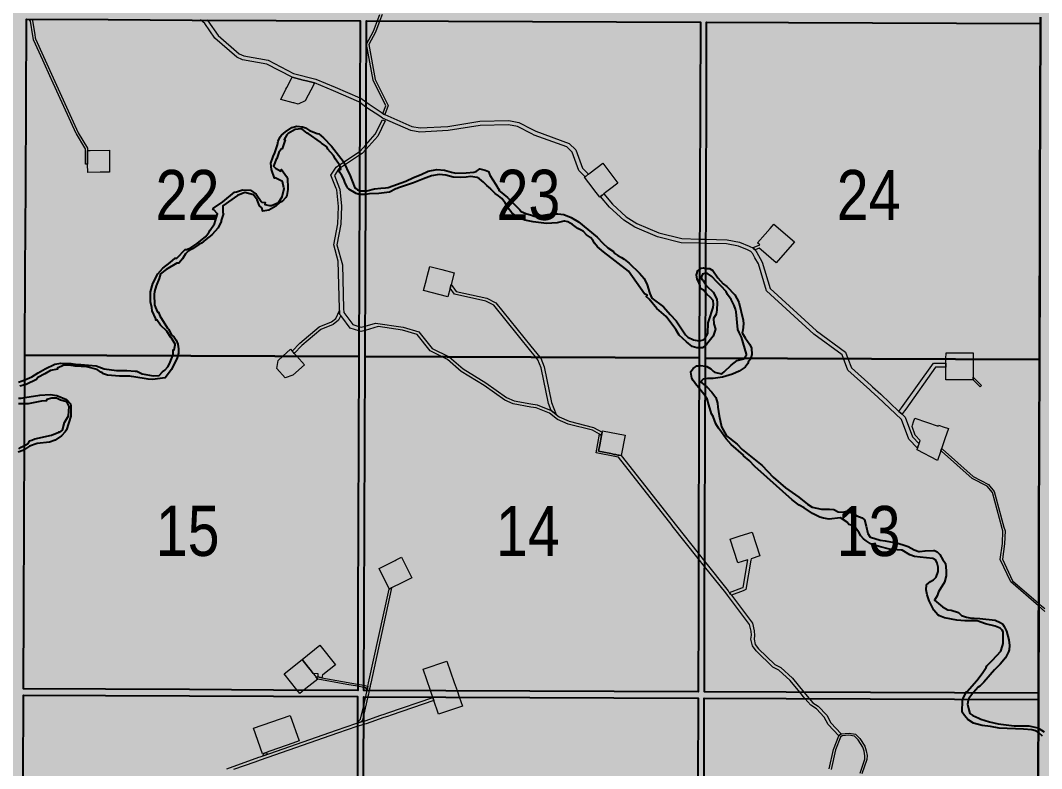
# Model space of a CAD drawing. Extents: x 351064 to 358960, y 6048061 to 6054858.
# Drawn here: x 352271.7 to 352434.7, y 6050530.1 to 6050649.5 of the extents above; entities that cross this region are included whole.
import ezdxf
from ezdxf.enums import TextEntityAlignment as Align

# ---------------------------------------------------------------- set-up
doc = ezdxf.new("R2010")
doc.units = 0
doc.header["$LTSCALE"] = 5
doc.linetypes.add('DASHED2', pattern=[9.525, 6.35, -3.175])
doc.layers.add('AS-ROUTEMAP', color=35, linetype='Continuous', lineweight=0)
for name, color, linetype in [('RoadSeg', 57, 'DASHED2'), ('T-WATER', 160, 'Continuous'), ('Townships', 57, 'Continuous')]:
    doc.layers.add(name, color=color, linetype=linetype)
doc.layers.add('ROUTE-MAP-BACKGROUND-H', color=7, linetype='Continuous', true_color=0xf0ebff)
doc.layers.add('Sections', color=7, linetype='Continuous', true_color=0xa75418)
doc.styles.add('120', font='ARIALN.TTF', dxfattribs={"height": 13})

msp = doc.modelspace()

# ---------------------------------------------------------------- hatches: boundary and pattern name
at = {"layer": 'ROUTE-MAP-BACKGROUND-H'}
h = msp.add_hatch(color=256, dxfattribs=at)
h.dxf.hatch_style = 1
h.paths.add_polyline_path([(352109.337, 6051083.716), (353736.796, 6051083.637), (353740.383, 6050432.833), (352105.91, 6050432.833)])

# ---------------------------------------------------------------- linework, layer by layer
at = {"layer": 'AS-ROUTEMAP', "flags": 128}
for points in [[(352273.62, 6050649.532), (352273.633, 6050649.454), (352273.992, 6050647.285), (352274.087, 6050646.715), (352274.114, 6050646.549), (352276.932, 6050640.332), (352280.937, 6050631.537), (352282.395, 6050629.096), (352282.41, 6050628.75), (352282.412, 6050628.517), (352282.413, 6050628.413), (352282.433, 6050626.583), (352282.433, 6050626.583), (352282.1, 6050626.579), (352282.074, 6050628.981), (352281.978, 6050629.141), (352280.642, 6050631.382), (352280.597, 6050631.479), (352276.686, 6050640.068), (352276.628, 6050640.194), (352275.273, 6050643.184), (352273.801, 6050646.433), (352273.792, 6050646.452), (352273.786, 6050646.467), (352273.692, 6050647.037), (352273.305, 6050649.395), (352273.065, 6050649.704)], [(352301.468, 6050649.587), (352301.636, 6050649.437), (352303.254, 6050647.125), (352306.639, 6050644.192), (352307.356, 6050643.85), (352311.238, 6050643.157), (352315.324, 6050641.051), (352318.85, 6050640.152), (352321.939, 6050638.868), (352325.865, 6050637.161), (352326.069, 6050637.072), (352326.868, 6050636.486), (352327.378, 6050636.112), (352329.295, 6050634.841), (352329.581, 6050634.651), (352329.724, 6050634.557), (352329.841, 6050634.479), (352329.869, 6050634.467), (352334.209, 6050632.575), (352334.209, 6050632.575), (352335.506, 6050632.341), (352339.926, 6050632.581), (352345.029, 6050633.412), (352349.659, 6050633.53), (352351.278, 6050633.21), (352353.332, 6050632.157), (352354.002, 6050631.813), (352359.324, 6050629.873), (352360.376, 6050628.822), (352361.434, 6050625.924), (352362.4, 6050624.968), (352362.304, 6050624.894), (352362.054, 6050624.703), (352361.981, 6050624.647), (352361.866, 6050624.559), (352360.859, 6050625.555), (352359.8, 6050628.455), (352358.957, 6050629.298), (352353.735, 6050631.201), (352353.329, 6050631.409), (352351.057, 6050632.574), (352349.602, 6050632.862), (352345.091, 6050632.746), (352339.998, 6050631.917), (352335.465, 6050631.671), (352334.014, 6050631.933), (352329.521, 6050633.891), (352329.491, 6050633.911), (352329.062, 6050634.196), (352326.997, 6050635.565), (352326.865, 6050635.662), (352325.862, 6050636.397), (352325.735, 6050636.491), (352321.678, 6050638.255), (352318.639, 6050639.518), (352317.369, 6050639.842), (352316.863, 6050639.971), (352315.086, 6050640.424), (352311.022, 6050642.519), (352307.151, 6050643.209), (352306.271, 6050643.629), (352302.755, 6050646.675), (352301.135, 6050648.991), (352300.463, 6050649.591)], [(352329.443, 6050650.478), (352329.072, 6050649.474), (352328.401, 6050647.653), (352327.32, 6050645.664), (352328.32, 6050640.085), (352330.389, 6050635.906), (352330.389, 6050635.906), (352329.869, 6050634.467), (352329.841, 6050634.479), (352329.724, 6050634.557), (352329.581, 6050634.651), (352330.027, 6050635.885), (352328, 6050639.979), (352326.971, 6050645.721), (352328.096, 6050647.791), (352328.718, 6050649.475), (352329.088, 6050650.479)], [(352435.219, 6050555.157), (352434.216, 6050556.024), (352429.798, 6050559.844), (352428.113, 6050563.435), (352428.447, 6050565.97), (352428.539, 6050567.988), (352428.391, 6050568.526), (352428.367, 6050568.615), (352426.851, 6050574.114), (352426.001, 6050575.161), (352423.607, 6050576.392), (352418.716, 6050580.744), (352418.634, 6050580.767), (352418.74, 6050581.083), (352418.879, 6050581.046), (352423.798, 6050576.668), (352426.215, 6050575.426), (352427.154, 6050574.271), (352428.711, 6050568.613), (352428.875, 6050568.026), (352428.779, 6050565.941), (352428.457, 6050563.497), (352430.064, 6050560.055), (352434.217, 6050556.464), (352434.434, 6050556.276), (352435.22, 6050555.596)], [(352304.643, 6050530.035), (352309.77, 6050531.863), (352309.989, 6050531.94), (352310.461, 6050532.105), (352322.157, 6050536.194), (352325.253, 6050537.242), (352325.453, 6050537.303), (352325.489, 6050537.314), (352326.076, 6050537.492), (352326.495, 6050537.617), (352326.744, 6050537.694), (352329.253, 6050538.557), (352329.778, 6050538.738), (352330.365, 6050538.938), (352337.55, 6050541.411), (352337.61, 6050541.234), (352337.658, 6050541.095), (352337.709, 6050540.946), (352330.865, 6050538.59), (352330.284, 6050538.385), (352329.698, 6050538.183), (352326.906, 6050537.222), (352326.494, 6050537.096), (352325.487, 6050536.791), (352325.419, 6050536.771), (352322.319, 6050535.721), (352309.99, 6050531.411), (352309.547, 6050531.25), (352309.114, 6050531.097), (352305.713, 6050529.882)], [(352400.809, 6050530.001), (352401.511, 6050533.117), (352402.34, 6050535.27), (352402.732, 6050535.582), (352403.971, 6050535.732), (352405.01, 6050535.555), (352405.01, 6050535.555), (352405.689, 6050534.857), (352406.496, 6050533.611), (352406.703, 6050532.9), (352406.845, 6050532.123), (352406.838, 6050531.504), (352406.038, 6050529.193)], [(352405.728, 6050529.317), (352406.505, 6050531.562), (352406.511, 6050532.094), (352406.378, 6050532.823), (352406.19, 6050533.47), (352405.427, 6050534.648), (352404.847, 6050535.245), (352403.963, 6050535.396), (352402.866, 6050535.262), (352402.618, 6050535.065), (352401.831, 6050533.02), (352401.134, 6050529.928)]]:
    msp.add_lwpolyline(points, dxfattribs=at)
for points in [[(352317.156, 6050636.646), (352316.061, 6050636.154), (352315.352, 6050636.335), (352315.259, 6050636.358), (352313.252, 6050636.871), (352314.1, 6050638.514), (352314.235, 6050638.776), (352314.987, 6050640.232), (352315.086, 6050640.424), (352316.863, 6050639.971), (352317.369, 6050639.842), (352318.639, 6050639.518), (352318.562, 6050639.37), (352318.524, 6050639.295), (352317.156, 6050636.646)], [(352325.727, 6050600.655), (352326.114, 6050600.536), (352326.733, 6050600.714), (352328.409, 6050601.195), (352332.816, 6050600.525), (352335.326, 6050599.813), (352337.438, 6050597.129), (352340.165, 6050595.799), (352342.378, 6050593.865), (352346.011, 6050591.657), (352349.299, 6050589.316), (352350.519, 6050588.748), (352353.174, 6050588.286), (352354.18, 6050588.111), (352356.425, 6050587.216), (352357.236, 6050586.6), (352357.72, 6050586.232), (352359.305, 6050585.533), (352363.188, 6050584.535), (352364.575, 6050583.769), (352364.569, 6050583.74), (352364.475, 6050583.254), (352364.168, 6050583.423), (352363.003, 6050584.067), (352359.141, 6050585.06), (352357.464, 6050585.799), (352356.181, 6050586.775), (352354.043, 6050587.628), (352353.172, 6050587.779), (352350.368, 6050588.267), (352349.047, 6050588.882), (352345.736, 6050591.239), (352342.082, 6050593.461), (352339.883, 6050595.381), (352339.016, 6050595.804), (352337.116, 6050596.73), (352335.034, 6050599.376), (352332.71, 6050600.035), (352328.838, 6050600.624), (352326.73, 6050600.02), (352326.107, 6050599.841), (352325.724, 6050599.959), (352324.342, 6050600.384), (352323.003, 6050602.163), (352322.832, 6050602.39), (352322.661, 6050602.618), (352322.647, 6050603.144), (352322.646, 6050603.184), (352322.638, 6050603.489), (352322.433, 6050611.068), (352321.728, 6050613.663), (352322.364, 6050617.01), (352322.458, 6050619.817), (352322.197, 6050622.446), (352322.104, 6050622.688), (352321.283, 6050624.827), (352322.109, 6050626.104), (352325.832, 6050628.589), (352325.923, 6050628.65), (352326.842, 6050629.668), (352328.339, 6050631.327), (352329.483, 6050633.653), (352329.942, 6050633.454), (352328.757, 6050631.044), (352326.839, 6050628.919), (352326.253, 6050628.269), (352325.83, 6050627.987), (352322.472, 6050625.746), (352321.841, 6050624.769), (352322.64, 6050622.686), (352322.688, 6050622.563), (352322.959, 6050619.833), (352322.862, 6050616.955), (352322.24, 6050613.683), (352323.116, 6050610.461), (352323.304, 6050603.507), (352323.321, 6050602.859), (352324.746, 6050600.957), (352325.727, 6050600.655)], [(352284.448, 6050625.272), (352282.448, 6050625.25), (352282.433, 6050626.583), (352282.413, 6050628.413), (352282.412, 6050628.517), (352282.41, 6050628.75), (352282.792, 6050628.754), (352282.853, 6050628.755), (352285.91, 6050628.789), (352285.928, 6050626.954), (352285.948, 6050625.289), (352284.781, 6050625.276), (352284.448, 6050625.272)], [(352364.258, 6050621.353), (352364.185, 6050621.297), (352363.25, 6050622.518), (352363.132, 6050622.672), (352361.753, 6050624.472), (352361.866, 6050624.559), (352361.981, 6050624.647), (352362.054, 6050624.703), (352362.304, 6050624.894), (352362.4, 6050624.968), (352362.679, 6050625.181), (352364.663, 6050626.702), (352367.095, 6050623.527), (352365.765, 6050622.507), (352365.111, 6050622.007), (352364.847, 6050621.805), (352364.728, 6050621.713), (352364.656, 6050621.658), (352364.582, 6050621.602), (352364.317, 6050621.399), (352364.258, 6050621.353)], [(352415.037, 6050581.563), (352414.915, 6050581.203), (352413.54, 6050582.665), (352412.354, 6050585.786), (352408.579, 6050589.329), (352407.498, 6050590.308), (352407.276, 6050590.51), (352403.784, 6050593.672), (352403.089, 6050595.537), (352402.873, 6050596.118), (352398.352, 6050599.404), (352390.799, 6050606.344), (352389.514, 6050610.646), (352388.961, 6050611.601), (352388.607, 6050612.214), (352388.522, 6050612.361), (352388.478, 6050612.436), (352388.312, 6050612.593), (352387.996, 6050612.76), (352387.775, 6050612.876), (352386.316, 6050613.459), (352384.431, 6050613.833), (352381.091, 6050613.915), (352381.084, 6050613.915), (352380.082, 6050613.939), (352377.175, 6050614.01), (352373.405, 6050614.967), (352369.782, 6050616.486), (352368.004, 6050617.631), (352365.764, 6050619.705), (352364.317, 6050621.399), (352364.582, 6050621.602), (352364.656, 6050621.658), (352364.728, 6050621.713), (352364.847, 6050621.805), (352366.246, 6050620.168), (352368.414, 6050618.159), (352370.093, 6050617.078), (352373.617, 6050615.601), (352377.266, 6050614.675), (352380.091, 6050614.606), (352381.093, 6050614.581), (352381.1, 6050614.581), (352384.504, 6050614.498), (352386.506, 6050614.101), (352388.055, 6050613.482), (352388.703, 6050613.14), (352388.843, 6050613.009), (352389.006, 6050612.854), (352389.1, 6050612.693), (352389.159, 6050612.591), (352389.244, 6050612.444), (352389.791, 6050611.498), (352390.13, 6050610.912), (352391.385, 6050606.711), (352398.775, 6050599.92), (352403.427, 6050596.538), (352403.802, 6050595.534), (352404.352, 6050594.057), (352407.501, 6050591.205), (352407.723, 6050591.004), (352409.031, 6050589.819), (352411.948, 6050587.081), (352412.439, 6050586.621), (352412.922, 6050586.167), (352414.117, 6050583.026), (352415.157, 6050581.919), (352415.037, 6050581.563)], [(352395.263, 6050614.157), (352392.336, 6050610.784), (352389.931, 6050612.87), (352389.642, 6050613.121), (352389.006, 6050612.854), (352388.843, 6050613.009), (352388.703, 6050613.14), (352388.567, 6050613.212), (352389.734, 6050613.702), (352389.39, 6050614.001), (352390.582, 6050615.372), (352391.361, 6050616.267), (352391.689, 6050616.651), (352391.99, 6050616.997), (352395.263, 6050614.157)], [(352340.282, 6050606.736), (352339.922, 6050605.352), (352336.051, 6050606.36), (352336.516, 6050608.142), (352336.642, 6050608.627), (352337.059, 6050610.23), (352338.994, 6050609.726), (352340.929, 6050609.222), (352340.444, 6050607.357), (352340.282, 6050606.736)], [(352356.493, 6050588.522), (352357.236, 6050586.6), (352356.425, 6050587.216), (352356.014, 6050588.37), (352354.836, 6050594.035), (352354.32, 6050595.34), (352353.994, 6050595.743), (352353.204, 6050596.719), (352347.285, 6050604.039), (352345.993, 6050604.671), (352340.99, 6050605.779), (352340.282, 6050606.736), (352340.444, 6050607.357), (352341.281, 6050606.227), (352346.159, 6050605.146), (352347.604, 6050604.44), (352353.207, 6050597.51), (352354.639, 6050595.74), (352354.756, 6050595.595), (352355.317, 6050594.179), (352356.493, 6050588.522)], [(352316.634, 6050597.589), (352315.409, 6050596.345), (352315.241, 6050596.531), (352315.224, 6050596.549), (352315.073, 6050596.717), (352316.293, 6050597.955), (352319.378, 6050600.593), (352321.371, 6050601.379), (352322.076, 6050601.94), (352322.646, 6050603.184), (352322.647, 6050603.144), (352322.661, 6050602.618), (352322.832, 6050602.39), (352322.481, 6050601.623), (352321.623, 6050600.941), (352319.639, 6050600.159), (352316.634, 6050597.589)], [(352315.195, 6050592.85), (352313.994, 6050592.44), (352312.654, 6050593.925), (352312.839, 6050595.213), (352313.61, 6050595.908), (352314.819, 6050596.999), (352315.073, 6050596.717), (352315.224, 6050596.549), (352315.241, 6050596.531), (352315.409, 6050596.345), (352315.58, 6050596.155), (352315.601, 6050596.132), (352315.81, 6050595.899), (352317.051, 6050594.524), (352315.195, 6050592.85)], [(352423.774, 6050592.5), (352423.772, 6050592.108), (352419.439, 6050592.125), (352419.447, 6050594.123), (352419.449, 6050594.457), (352419.45, 6050594.792), (352419.453, 6050595.467), (352419.457, 6050596.459), (352423.79, 6050596.441), (352423.786, 6050595.449), (352423.774, 6050592.5)], [(352419.45, 6050594.457), (352419.446, 6050594.124), (352417.792, 6050594.133), (352413.025, 6050587.443), (352412.83, 6050587.169), (352412.536, 6050586.757), (352412.439, 6050586.621), (352411.948, 6050587.081), (352412.046, 6050587.218), (352412.339, 6050587.629), (352417.45, 6050594.802), (352419.449, 6050594.792), (352419.45, 6050594.457)], [(352425.138, 6050591.231), (352424.898, 6050590.995), (352423.772, 6050592.108), (352423.774, 6050592.5), (352423.774, 6050592.573), (352425.138, 6050591.231)], [(352414.481, 6050585.977), (352418.199, 6050584.722), (352418.252, 6050584.879), (352419.155, 6050584.576), (352419.685, 6050584.398), (352419.832, 6050584.349), (352419.78, 6050584.196), (352419.336, 6050582.868), (352418.74, 6050581.083), (352418.634, 6050580.767), (352418.581, 6050580.608), (352418.123, 6050579.238), (352414.833, 6050580.958), (352414.915, 6050581.203), (352415.037, 6050581.563), (352415.157, 6050581.919), (352415.217, 6050582.098), (352415.338, 6050582.457), (352414.547, 6050583.3), (352414.035, 6050584.65), (352414.118, 6050584.897), (352414.285, 6050585.394), (352414.481, 6050585.977)], [(352402.732, 6050535.582), (352402.34, 6050535.27), (352400.64, 6050537.087), (352400.032, 6050538.266), (352398.759, 6050539.614), (352397.853, 6050540.157), (352396.936, 6050541.263), (352396.1, 6050542.272), (352394.564, 6050544.127), (352392.783, 6050545.776), (352391.83, 6050546.242), (352389.152, 6050548.855), (352388.552, 6050549.674), (352388.3, 6050550.709), (352388.387, 6050551.343), (352388.352, 6050551.978), (352388.097, 6050553.071), (352384.585, 6050557.723), (352384.303, 6050558.096), (352380.915, 6050562.336), (352379.913, 6050563.588), (352375.745, 6050568.803), (352375.718, 6050568.838), (352367.19, 6050579.756), (352366.864, 6050579.82), (352363.591, 6050580.456), (352364.168, 6050583.423), (352364.475, 6050583.254), (352364.185, 6050581.761), (352363.982, 6050580.72), (352365.945, 6050580.338), (352366.563, 6050580.218), (352366.756, 6050580.18), (352367.095, 6050580.114), (352367.31, 6050580.072), (352367.581, 6050580.02), (352376.437, 6050568.835), (352379.916, 6050564.442), (352380.917, 6050563.177), (352384.694, 6050558.408), (352384.756, 6050558.326), (352384.888, 6050558.151), (352385.069, 6050557.912), (352385.202, 6050557.735), (352388.558, 6050553.292), (352388.849, 6050552.049), (352388.889, 6050551.323), (352388.808, 6050550.735), (352389.014, 6050549.889), (352389.531, 6050549.184), (352392.122, 6050546.655), (352393.069, 6050546.192), (352394.928, 6050544.471), (352396.752, 6050542.27), (352397.587, 6050541.261), (352398.183, 6050540.541), (352399.075, 6050540.008), (352400.444, 6050538.558), (352401.052, 6050537.377), (352402.732, 6050535.582)], [(352368.217, 6050583.292), (352367.581, 6050580.02), (352367.31, 6050580.072), (352367.095, 6050580.114), (352366.756, 6050580.18), (352366.563, 6050580.218), (352365.945, 6050580.338), (352363.982, 6050580.72), (352364.185, 6050581.761), (352364.475, 6050583.254), (352364.569, 6050583.74), (352364.575, 6050583.769), (352364.618, 6050583.991), (352368.217, 6050583.292)], [(352388.35, 6050563.568), (352388.308, 6050563.314), (352387.527, 6050558.624), (352387.059, 6050558.445), (352385.202, 6050557.735), (352385.069, 6050557.912), (352384.888, 6050558.151), (352386.88, 6050558.912), (352387.081, 6050558.989), (352387.815, 6050563.396), (352387.632, 6050563.338), (352386.228, 6050562.887), (352385.006, 6050566.695), (352386.592, 6050567.204), (352388.496, 6050567.816), (352389.719, 6050564.008), (352388.35, 6050563.568)], [(352330.739, 6050558.801), (352330.586, 6050558.724), (352330.562, 6050558.772), (352330.468, 6050558.962), (352328.955, 6050562.008), (352331.523, 6050563.283), (352331.712, 6050563.378), (352332.537, 6050563.787), (352334.168, 6050560.504), (352332.377, 6050559.614), (352331.149, 6050559.004), (352330.961, 6050558.912), (352330.778, 6050558.82), (352330.739, 6050558.801)], [(352325.489, 6050537.314), (352325.453, 6050537.303), (352325.489, 6050537.342), (352326.02, 6050537.926), (352326.505, 6050540.127), (352326.82, 6050541.556), (352327.041, 6050542.56), (352327.054, 6050542.621), (352327.191, 6050543.238), (352327.228, 6050543.408), (352327.298, 6050543.727), (352330.586, 6050558.724), (352330.739, 6050558.8), (352330.778, 6050558.82), (352330.962, 6050558.912), (352330.907, 6050558.652), (352327.626, 6050543.668), (352327.555, 6050543.342), (352327.519, 6050543.179), (352327.383, 6050542.559), (352327.246, 6050541.938), (352327.161, 6050541.554), (352326.499, 6050538.55), (352326.326, 6050537.767), (352326.076, 6050537.492), (352325.489, 6050537.314)], [(352321.991, 6050546.643), (352319.992, 6050545.043), (352319.916, 6050545.057), (352319.878, 6050544.745), (352319.875, 6050544.726), (352319.845, 6050544.562), (352319.195, 6050544.679), (352319.218, 6050544.844), (352319.259, 6050545.176), (352318.456, 6050545.226), (352317.955, 6050545.851), (352317.641, 6050546.244), (352316.667, 6050547.46), (352319.492, 6050549.765), (352321.991, 6050546.643)], [(352316.998, 6050542.601), (352316.305, 6050542.046), (352315.857, 6050542.606), (352313.805, 6050545.168), (352316.667, 6050547.46), (352317.641, 6050546.244), (352317.955, 6050545.851), (352318.456, 6050545.226), (352318.737, 6050544.875), (352318.748, 6050544.861), (352318.849, 6050544.735), (352318.878, 6050544.699), (352318.889, 6050544.685), (352319.167, 6050544.338), (352317.736, 6050543.192), (352316.998, 6050542.601)], [(352342.252, 6050540.032), (352338.469, 6050538.733), (352337.66, 6050541.089), (352337.61, 6050541.234), (352337.552, 6050541.404), (352337.515, 6050541.511), (352337.496, 6050541.566), (352337.17, 6050542.518), (352336, 6050545.918), (352339.783, 6050547.22), (352340.953, 6050543.815), (352341.404, 6050542.501), (352341.75, 6050541.494), (352342.252, 6050540.032)], [(352327.191, 6050543.238), (352327.054, 6050542.62), (352326.822, 6050542.966), (352326.516, 6050543.019), (352325.511, 6050543.194), (352323.814, 6050543.488), (352319.167, 6050544.338), (352318.889, 6050544.685), (352318.878, 6050544.699), (352319.195, 6050544.679), (352319.845, 6050544.562), (352325.512, 6050543.54), (352326.517, 6050543.36), (352326.699, 6050543.327), (352327.191, 6050543.238)], [(352316.178, 6050534.457), (352315.171, 6050534.104), (352311.708, 6050532.894), (352311.384, 6050532.78), (352310.983, 6050532.64), (352310.511, 6050532.475), (352310.355, 6050532.421), (352308.925, 6050536.51), (352314.744, 6050538.544), (352316.178, 6050534.457)], [(352311.094, 6050532.326), (352310.462, 6050532.105), (352310.511, 6050532.475), (352310.983, 6050532.64), (352311.094, 6050532.326)]]:
    msp.add_lwpolyline(points, close=True, dxfattribs=at)
at = {"layer": 'Sections', "flags": 128}
for points in [[(352325.795, 6050609.243), (352325.744, 6050595.836), (352312.334, 6050595.891), (352298.923, 6050595.946), (352285.513, 6050596.001), (352272.437, 6050596.054), (352272.493, 6050609.461), (352272.548, 6050622.868), (352272.603, 6050636.275), (352272.658, 6050649.682), (352285.729, 6050649.629), (352299.135, 6050649.574), (352312.541, 6050649.518), (352325.947, 6050649.463), (352325.896, 6050636.056), (352325.845, 6050622.65)], [(352380.104, 6050609.018), (352380.058, 6050595.611), (352366.647, 6050595.667), (352353.236, 6050595.722), (352339.825, 6050595.778), (352326.75, 6050595.831), (352326.801, 6050609.238), (352326.851, 6050622.645), (352326.902, 6050636.052), (352326.952, 6050649.459), (352340.023, 6050649.405), (352353.429, 6050649.35), (352366.835, 6050649.294), (352380.241, 6050649.239), (352380.195, 6050635.832), (352380.15, 6050622.425)], [(352434.413, 6050608.789), (352434.372, 6050595.381), (352420.961, 6050595.438), (352407.55, 6050595.495), (352394.139, 6050595.551), (352381.064, 6050595.607), (352381.109, 6050609.014), (352381.155, 6050622.421), (352381.201, 6050635.828), (352381.247, 6050649.234), (352394.318, 6050649.179), (352407.724, 6050649.123), (352421.13, 6050649.067), (352434.536, 6050649.01), (352434.495, 6050635.603), (352434.454, 6050622.196)], [(352325.593, 6050555.615), (352325.544, 6050542.543), (352312.129, 6050542.598), (352298.714, 6050542.653), (352285.299, 6050542.708), (352272.219, 6050542.761), (352272.272, 6050555.833), (352272.327, 6050569.24), (352272.382, 6050582.647), (352272.437, 6050596.054), (352285.513, 6050596.001), (352298.923, 6050595.946), (352312.334, 6050595.891), (352325.744, 6050595.836), (352325.694, 6050582.429), (352325.644, 6050569.022)], [(352379.921, 6050555.39), (352379.876, 6050542.319), (352366.461, 6050542.374), (352353.045, 6050542.43), (352339.63, 6050542.485), (352326.549, 6050542.539), (352326.599, 6050555.611), (352326.649, 6050569.018), (352326.7, 6050582.425), (352326.75, 6050595.831), (352339.825, 6050595.778), (352353.236, 6050595.722), (352366.647, 6050595.667), (352380.058, 6050595.611), (352380.012, 6050582.204), (352379.967, 6050568.797)], [(352434.249, 6050555.159), (352434.209, 6050542.087), (352420.794, 6050542.145), (352407.378, 6050542.202), (352393.962, 6050542.259), (352380.882, 6050542.314), (352380.926, 6050555.386), (352380.972, 6050568.793), (352381.018, 6050582.2), (352381.064, 6050595.607), (352394.139, 6050595.551), (352407.55, 6050595.495), (352420.961, 6050595.438), (352434.372, 6050595.381), (352434.331, 6050581.974), (352434.29, 6050568.567)], [(352325.389, 6050501.317), (352325.339, 6050487.91), (352311.919, 6050487.965), (352298.499, 6050488.019), (352285.079, 6050488.074), (352271.995, 6050488.128), (352272.05, 6050501.535), (352272.105, 6050514.942), (352272.16, 6050528.349), (352272.215, 6050541.756), (352285.295, 6050541.702), (352298.71, 6050541.647), (352312.125, 6050541.592), (352325.54, 6050541.538), (352325.49, 6050528.131), (352325.439, 6050514.724)], [(352379.736, 6050501.092), (352379.69, 6050487.685), (352366.27, 6050487.741), (352352.849, 6050487.797), (352339.429, 6050487.852), (352326.344, 6050487.906), (352326.395, 6050501.313), (352326.445, 6050514.72), (352326.495, 6050528.127), (352326.546, 6050541.533), (352339.626, 6050541.48), (352353.041, 6050541.424), (352366.457, 6050541.369), (352379.873, 6050541.313), (352379.827, 6050527.906), (352379.782, 6050514.499)], [(352434.083, 6050500.86), (352434.043, 6050487.453), (352420.622, 6050487.51), (352407.202, 6050487.568), (352393.781, 6050487.625), (352380.696, 6050487.681), (352380.742, 6050501.088), (352380.787, 6050514.495), (352380.833, 6050527.902), (352380.878, 6050541.309), (352393.959, 6050541.253), (352407.375, 6050541.196), (352420.79, 6050541.139), (352434.206, 6050541.082), (352434.165, 6050527.675), (352434.124, 6050514.267)]]:
    msp.add_lwpolyline(points, close=True, dxfattribs=at)
at = {"layer": 'T-WATER', "flags": 128}
for points in [[(352271.397, 6050591.771), (352271.978, 6050591.942), (352272.404, 6050592.12), (352273.519, 6050592.587), (352274.567, 6050593.263), (352275.669, 6050593.876), (352277.203, 6050594.642), (352278.146, 6050594.799), (352279.835, 6050594.743), (352280.523, 6050594.608), (352281.328, 6050594.585), (352283.796, 6050594.366), (352285.099, 6050593.88), (352287.029, 6050593.606), (352288.703, 6050593.614), (352290.037, 6050593.527), (352290.293, 6050593.488), (352291.135, 6050593.106), (352292.888, 6050592.74), (352293.848, 6050592.833), (352294.388, 6050593.378), (352294.76, 6050593.663), (352295.247, 6050594.219), (352295.493, 6050594.679), (352296.057, 6050596.03), (352296.068, 6050596.057), (352296.067, 6050596.894), (352296.236, 6050596.887), (352296.426, 6050597.709), (352296.395, 6050597.841), (352295.775, 6050598.878), (352295.652, 6050598.958), (352295.08, 6050599.868), (352294.075, 6050600.833), (352293.47, 6050601.692), (352293.345, 6050601.658), (352293.311, 6050601.865), (352292.725, 6050603.124), (352292.667, 6050603.65), (352292.464, 6050604.581), (352292.48, 6050606.183), (352292.865, 6050607.481), (352293.621, 6050609.07), (352294.447, 6050609.951), (352295.59, 6050610.837), (352296.385, 6050611.553), (352296.668, 6050611.552), (352298.013, 6050612.933), (352298.243, 6050612.944), (352298.754, 6050613.131), (352298.966, 6050613.268), (352299.922, 6050613.886), (352301.285, 6050615.009), (352301.806, 6050615.667), (352301.989, 6050616.016), (352302.689, 6050617.037), (352303.181, 6050618.617), (352302.585, 6050619.242), (352302.401, 6050619.345), (352302.513, 6050619.546), (352304.033, 6050620.531), (352305.881, 6050622.061), (352306.223, 6050622.114), (352307.171, 6050622.463), (352308.415, 6050622.389), (352309.348, 6050621.776), (352310.125, 6050620.593), (352310.241, 6050620.489), (352310.778, 6050620.412), (352310.733, 6050620.099), (352311.475, 6050619.958), (352311.798, 6050619.965), (352312.889, 6050620.428), (352313.472, 6050621.333), (352313.794, 6050622.69), (352313.777, 6050622.763), (352313.528, 6050623.785), (352312.361, 6050624.352), (352312.267, 6050624.3), (352311.776, 6050625.695), (352311.66, 6050626.697), (352312.054, 6050627.771), (352312.314, 6050628.345), (352312.74, 6050629.632), (352312.868, 6050630.203), (352313.181, 6050630.908), (352313.378, 6050631.175), (352314.016, 6050631.715), (352315.038, 6050632.421), (352315.826, 6050632.65), (352316.73, 6050632.509), (352317.228, 6050632.362), (352317.836, 6050631.909), (352319.079, 6050631.465), (352319.363, 6050631.377), (352320.086, 6050630.767), (352321.345, 6050629.416), (352323.231, 6050627.054), (352324.343, 6050624.72), (352325.069, 6050622.8), (352325.185, 6050622.716), (352325.529, 6050622.466), (352325.81, 6050622.372), (352325.958, 6050622.323), (352326.815, 6050622.3), (352327.003, 6050622.295), (352328.218, 6050622.616), (352329.224, 6050622.7), (352329.989, 6050622.764), (352330.419, 6050622.855), (352333.254, 6050623.85), (352334.443, 6050624.415), (352335.653, 6050624.887), (352336.79, 6050625.426), (352338.204, 6050625.687), (352339.411, 6050625.596), (352340.544, 6050625.272), (352341.204, 6050625.143), (352342.874, 6050625.148), (352344.086, 6050625.266), (352344.439, 6050625.407), (352345.019, 6050625.805), (352345.692, 6050625.674), (352345.892, 6050625.602), (352346.162, 6050625.506), (352346.434, 6050625.408), (352346.565, 6050624.934), (352346.644, 6050624.82), (352347.575, 6050623.288), (352347.994, 6050622.674), (352348.063, 6050622.622), (352348.12, 6050622.579), (352348.082, 6050622.378), (352348.286, 6050622.207), (352349.471, 6050621.216), (352350.368, 6050620.343), (352351.406, 6050619.241), (352351.645, 6050618.995), (352352.36, 6050618.669), (352353.274, 6050618.395), (352353.718, 6050618.261), (352354.185, 6050618.234), (352356.512, 6050618.642), (352357.489, 6050618.64), (352358.463, 6050618.502), (352359.647, 6050618.025), (352360.773, 6050617.354), (352363.769, 6050614.877), (352364.67, 6050613.97), (352365.498, 6050613.175), (352366.367, 6050612.607), (352366.596, 6050612.296), (352367.083, 6050611.954), (352367.68, 6050611.666), (352368.108, 6050611.394), (352368.857, 6050610.729), (352370.523, 6050609.151), (352371.254, 6050608.299), (352371.756, 6050607.296), (352372.145, 6050606.056), (352372.183, 6050605.883), (352372.52, 6050605.17), (352374.351, 6050603.773), (352375.419, 6050602.57), (352376.358, 6050601.553), (352377.859, 6050599.287), (352378.262, 6050598.916), (352379.142, 6050598.484), (352380.015, 6050598.357), (352380.105, 6050598.344), (352380.741, 6050598.528), (352380.939, 6050598.667), (352381.022, 6050598.8), (352381.459, 6050599.498), (352381.505, 6050601.22), (352381.608, 6050601.548), (352382.315, 6050603.676), (352382.322, 6050604.153), (352382.264, 6050604.796), (352381.837, 6050605.291), (352381.297, 6050605.809), (352381.047, 6050606.093), (352380.754, 6050606.425), (352380.271, 6050606.721), (352380.198, 6050607.122), (352380.046, 6050607.561), (352379.911, 6050607.952), (352379.761, 6050608.214), (352379.609, 6050608.878), (352379.865, 6050609.573), (352380.054, 6050609.693), (352380.421, 6050609.927), (352380.751, 6050609.999), (352380.896, 6050609.926), (352381.06, 6050609.916), (352381.724, 6050609.877), (352382.26, 6050609.565), (352383.039, 6050608.403), (352383.881, 6050607.47), (352384.47, 6050607.016), (352385.743, 6050605.716), (352386.382, 6050604.497), (352387.089, 6050601.649), (352387.151, 6050601.084), (352387.003, 6050600.057), (352386.917, 6050599.635), (352387.395, 6050598.85), (352388.16, 6050597.782), (352388.411, 6050597.152), (352388.484, 6050596.171), (352388.289, 6050595.649), (352388.163, 6050595.311), (352387.946, 6050595.089), (352387.815, 6050594.72), (352387.423, 6050594.126), (352386.449, 6050593.505), (352385.386, 6050593.05), (352383.752, 6050592.543), (352382.271, 6050592.356), (352381.373, 6050592.353), (352381, 6050592.275), (352380.67, 6050592.205), (352380.433, 6050591.945), (352380.334, 6050591.766), (352380.996, 6050591.221), (352381.268, 6050590.998), (352382.089, 6050590.144), (352382.709, 6050589.304), (352382.999, 6050588.382), (352383.025, 6050587.777), (352383.251, 6050586.365), (352383.629, 6050584.595), (352384.416, 6050583.18), (352386.102, 6050581.849), (352386.933, 6050581.006), (352390.129, 6050578.434), (352391.884, 6050576.556), (352393.839, 6050574.869), (352395.987, 6050573.362), (352397.345, 6050572.259), (352398.103, 6050571.811), (352399.558, 6050571.456), (352400.847, 6050571.478), (352401.567, 6050571.414), (352402.255, 6050571.063), (352403.009, 6050570.967), (352403.414, 6050571.086), (352403.88, 6050571.082), (352404.608, 6050570.788), (352405.227, 6050570.405), (352406.091, 6050570.097), (352406.426, 6050569.764), (352406.689, 6050568.765), (352406.995, 6050567.606), (352407.355, 6050567.017), (352407.397, 6050567.004), (352408.928, 6050566.515), (352409.743, 6050566.403), (352411.785, 6050566.026), (352412.941, 6050565.647), (352413.438, 6050565.498), (352414.355, 6050564.961), (352415.113, 6050564.69), (352415.245, 6050564.691), (352416.104, 6050564.834), (352417.465, 6050564.879), (352417.603, 6050564.851), (352418.069, 6050564.669), (352418.483, 6050564.259), (352418.929, 6050563.399), (352419.165, 6050563.13), (352419.357, 6050562.804), (352419.472, 6050561.61), (352419.473, 6050560.836), (352419.238, 6050559.799), (352418.273, 6050558.27), (352418.05, 6050557.611), (352417.638, 6050556.921), (352418.88, 6050555.902), (352419.773, 6050555.39), (352420.281, 6050555.359), (352421.469, 6050554.959), (352421.945, 6050554.506), (352422.723, 6050554.206), (352423.535, 6050554.064), (352423.949, 6050554.079), (352424.861, 6050554.036), (352427.288, 6050553.739), (352428.115, 6050553.399), (352428.474, 6050553.163), (352428.758, 6050552.759), (352429.1, 6050552.006), (352429.473, 6050550.613), (352429.6, 6050549.7), (352429.55, 6050549.014), (352429.457, 6050548.681), (352428.926, 6050547.761), (352428.11, 6050546.75), (352427.175, 6050545.815), (352425.506, 6050543.857), (352424.851, 6050543.204), (352424.595, 6050543.048), (352423.854, 6050542.222), (352423.759, 6050542.115), (352423.099, 6050541.219), (352423.056, 6050541.161), (352422.99, 6050540.902), (352422.909, 6050540.362), (352423.036, 6050539.639), (352423.276, 6050538.845), (352423.712, 6050538.507), (352424.678, 6050538.112), (352425.006, 6050537.939), (352426.401, 6050537.492), (352427.765, 6050537.197), (352430.324, 6050536.895), (352432.695, 6050536.866), (352434.122, 6050536.572), (352435.126, 6050535.901)], [(352434.866, 6050535.242), (352434.259, 6050535.779), (352434.12, 6050535.857), (352433.748, 6050536.066), (352433.138, 6050536.246), (352431.844, 6050536.361), (352427.949, 6050536.489), (352426.548, 6050536.747), (352425.234, 6050536.914), (352423.849, 6050537.311), (352422.947, 6050537.889), (352422.387, 6050538.508), (352422.034, 6050539.065), (352422.085, 6050540.991), (352422.193, 6050541.223), (352422.657, 6050542.227), (352422.697, 6050542.314), (352422.851, 6050542.385), (352424.402, 6050544.114), (352425.226, 6050545.219), (352425.867, 6050546.177), (352425.965, 6050546.44), (352426.479, 6050546.986), (352426.894, 6050547.341), (352428.192, 6050548.826), (352428.482, 6050549.633), (352428.56, 6050550.021), (352428.559, 6050551.231), (352428.577, 6050551.893), (352428.429, 6050552.169), (352428.113, 6050552.495), (352427.317, 6050552.818), (352425.75, 6050553.14), (352424.445, 6050553.651), (352422.467, 6050553.626), (352421.168, 6050553.755), (352419.199, 6050554.132), (352418.426, 6050554.441), (352418.174, 6050554.6), (352417.528, 6050555.345), (352416.75, 6050556.81), (352416.701, 6050556.991), (352416.428, 6050557.809), (352416.288, 6050558.614), (352416.338, 6050559.392), (352416.97, 6050559.925), (352417.446, 6050560.17), (352417.877, 6050560.605), (352418.198, 6050561.519), (352418.182, 6050562.189), (352418.021, 6050562.855), (352417.847, 6050563.321), (352417.332, 6050563.601), (352415.313, 6050563.824), (352414.426, 6050563.899), (352413.7, 6050564.191), (352412.451, 6050564.944), (352412.273, 6050564.95), (352410.44, 6050565.075), (352408.772, 6050565.51), (352407.394, 6050565.959), (352407.357, 6050565.971), (352406.735, 6050566.39), (352406.299, 6050566.735), (352405.869, 6050567.205), (352405.531, 6050567.777), (352404.984, 6050568.513), (352404.76, 6050568.708), (352404.633, 6050568.774), (352404.366, 6050568.912), (352403.948, 6050569.034), (352403.66, 6050569.395), (352402.764, 6050569.964), (352402.577, 6050570.072), (352400.79, 6050569.9), (352399.891, 6050570.033), (352399.341, 6050570.181), (352398.131, 6050570.805), (352396.793, 6050571.691), (352396.028, 6050572.108), (352394.873, 6050572.987), (352390.93, 6050576.511), (352388.955, 6050578.305), (352388.054, 6050579.224), (352387.149, 6050579.995), (352387.137, 6050580.081), (352385.188, 6050581.812), (352384.353, 6050582.711), (352383.617, 6050583.779), (352383.114, 6050584.409), (352382.723, 6050585.095), (352382.282, 6050586.267), (352382.045, 6050586.675), (352381.601, 6050588.149), (352381.349, 6050589.064), (352381.172, 6050589.316), (352380.99, 6050589.551), (352380.378, 6050590.343), (352379.989, 6050590.824), (352379.641, 6050591.255), (352379.083, 6050592.042), (352378.889, 6050592.377), (352378.739, 6050593.327), (352378.784, 6050593.51), (352379.12, 6050593.946), (352379.687, 6050594.35), (352380.001, 6050594.374), (352380.318, 6050594.398), (352381.007, 6050594.299), (352381.267, 6050594.261), (352381.897, 6050593.898), (352382.291, 6050593.517), (352382.525, 6050593.373), (352383.608, 6050593.091), (352383.725, 6050593.111), (352384.065, 6050593.379), (352385.147, 6050594.472), (352386.137, 6050595.199), (352387.168, 6050595.46), (352387.292, 6050595.653), (352387.587, 6050596.112), (352387.614, 6050596.23), (352386.787, 6050598.951), (352386.427, 6050599.663), (352386.216, 6050600.171), (352385.972, 6050602.992), (352385.865, 6050603.426), (352385.633, 6050603.968), (352385.17, 6050604.934), (352384.602, 6050605.74), (352384.341, 6050606.226), (352383.561, 6050607.057), (352382.854, 6050607.753), (352382.084, 6050608.602), (352381.4, 6050609.097), (352381.057, 6050609.103), (352380.94, 6050609.105), (352380.609, 6050608.997), (352380.355, 6050608.518), (352380.489, 6050608.128), (352380.679, 6050607.959), (352381.051, 6050607.422), (352381.291, 6050607.076), (352382.265, 6050606.128), (352382.687, 6050605.412), (352382.863, 6050604.968), (352382.916, 6050604.455), (352382.881, 6050603.241), (352382.768, 6050602.588), (352382.364, 6050601.913), (352382.406, 6050601.073), (352382.648, 6050600.231), (352382.286, 6050599.084), (352381.215, 6050597.761), (352381.018, 6050597.602), (352380.57, 6050597.242), (352380.011, 6050597.222), (352379.69, 6050597.211), (352378.939, 6050597.471), (352378.011, 6050598.179), (352376.876, 6050599.263), (352376.354, 6050600.172), (352374.806, 6050602.245), (352373.314, 6050603.521), (352372.056, 6050604.997), (352371.61, 6050605.453), (352371.729, 6050605.629), (352371.329, 6050605.851), (352368.791, 6050609.474), (352366.662, 6050611.106), (352364.77, 6050612.542), (352363.852, 6050613.332), (352363.336, 6050613.967), (352363.1, 6050614.401), (352362.686, 6050614.858), (352362.08, 6050615.281), (352361.573, 6050615.805), (352361.225, 6050616.03), (352360.693, 6050616.275), (352359.843, 6050616.908), (352359.109, 6050617.371), (352358.621, 6050617.452), (352358.429, 6050617.432), (352357.364, 6050617.178), (352355.679, 6050617.104), (352353.553, 6050617.327), (352353.27, 6050617.39), (352352.214, 6050617.628), (352350.982, 6050618.15), (352350.149, 6050618.802), (352349.587, 6050619.511), (352349.079, 6050620.386), (352348.572, 6050621.07), (352348.01, 6050621.508), (352347.497, 6050621.876), (352346.878, 6050622.538), (352346.777, 6050622.627), (352346.158, 6050623.177), (352345.884, 6050623.419), (352345.611, 6050623.662), (352344.976, 6050624.225), (352344.627, 6050624.433), (352343.568, 6050624.566), (352342.871, 6050624.498), (352341.919, 6050624.43), (352340.78, 6050624.504), (352339.598, 6050624.801), (352338.531, 6050624.902), (352337.322, 6050624.668), (352336.038, 6050624.198), (352334.464, 6050623.555), (352332.077, 6050622.776), (352331.823, 6050622.689), (352331.647, 6050622.629), (352330.631, 6050622.101), (352328.924, 6050621.848), (352327.422, 6050621.822), (352326.813, 6050621.695), (352325.915, 6050621.691), (352325.807, 6050621.726), (352325.324, 6050621.883), (352324.124, 6050622.541), (352323.987, 6050622.721), (352323.841, 6050622.913), (352323.557, 6050623.513), (352323.355, 6050624.155), (352323.038, 6050624.759), (352322.71, 6050625.202), (352322.527, 6050625.613), (352322.838, 6050625.752), (352322.709, 6050626.325), (352322.005, 6050627.349), (352321.68, 6050627.92), (352320.786, 6050628.971), (352320.6, 6050629.349), (352319.78, 6050629.897), (352319.623, 6050630.093), (352317.653, 6050631.461), (352317.508, 6050631.523), (352316.669, 6050632.167), (352316.54, 6050632.197), (352315.545, 6050632.087), (352314.474, 6050631.473), (352314.239, 6050631.252), (352313.828, 6050630.477), (352313.972, 6050630.425), (352313.472, 6050628.995), (352313.306, 6050628.946), (352312.964, 6050628.443), (352312.644, 6050627.477), (352312.583, 6050627.445), (352312.133, 6050626.237), (352312.43, 6050625.909), (352313.269, 6050625.435), (352313.389, 6050625.689), (352314.201, 6050624.595), (352314.343, 6050624.281), (352314.396, 6050622.76), (352314.404, 6050622.528), (352314.234, 6050621.535), (352314.062, 6050621.211), (352313.467, 6050620.581), (352313.144, 6050620.411), (352312.478, 6050619.855), (352311.384, 6050619.238), (352310.405, 6050619.053), (352310.244, 6050619.559), (352309.886, 6050619.927), (352309.511, 6050620.861), (352308.917, 6050621.658), (352307.548, 6050622.021), (352306.357, 6050621.547), (352304.042, 6050619.927), (352304.002, 6050618.788), (352304.149, 6050618.667), (352303.772, 6050617.557), (352303.763, 6050617.407), (352303.255, 6050616.407), (352302.273, 6050615.281), (352301.3, 6050614.524), (352300.637, 6050613.925), (352300.209, 6050613.732), (352299.17, 6050613.039), (352298.964, 6050612.931), (352298.482, 6050612.677), (352298.083, 6050612.239), (352297.588, 6050611.465), (352296.983, 6050610.759), (352296.683, 6050610.761), (352294.96, 6050609.754), (352294.069, 6050609.022), (352293.857, 6050608.299), (352293.383, 6050607.107), (352293.126, 6050606.224), (352293.083, 6050605.749), (352293.126, 6050604.096), (352293.253, 6050603.652), (352293.609, 6050602.927), (352293.757, 6050602.948), (352293.95, 6050602.334), (352295.181, 6050600.371), (352295.338, 6050600.206), (352295.808, 6050599.324), (352296.237, 6050598.946), (352296.587, 6050598.435), (352296.863, 6050597.815), (352296.961, 6050597.069), (352296.939, 6050596.377), (352296.845, 6050596.027), (352296.738, 6050595.629), (352295.849, 6050593.777), (352294.821, 6050592.454), (352292.798, 6050592.151), (352292.118, 6050592.226), (352289.835, 6050592.601), (352289.449, 6050592.662), (352289.153, 6050592.719), (352287.503, 6050592.714), (352285.588, 6050592.882), (352284.797, 6050593.143), (352284.838, 6050593.266), (352284.567, 6050593.354), (352283.977, 6050593.746), (352282.309, 6050594.179), (352280.473, 6050594.293), (352279.432, 6050594.449), (352278.554, 6050594.419), (352277.735, 6050594.044), (352277.637, 6050594.042), (352277.605, 6050593.829), (352276.492, 6050593.616), (352275.623, 6050593.096), (352274.487, 6050592.5), (352274.268, 6050592.171), (352272.616, 6050591.386), (352272.401, 6050591.328), (352271.608, 6050591.114)], [(352271.387, 6050589.196), (352271.817, 6050589.207), (352272.393, 6050589.3), (352274.809, 6050589.693), (352276.468, 6050589.769), (352277.544, 6050589.596), (352279.058, 6050589.003), (352279.679, 6050588.274), (352279.746, 6050587.961), (352279.741, 6050586.314), (352279.042, 6050584.135), (352278.854, 6050583.813), (352278.274, 6050583.159), (352277.252, 6050582.463), (352276.329, 6050582.154), (352274.394, 6050581.975), (352273.183, 6050581.543), (352272.359, 6050581.017), (352272.077, 6050580.837), (352271.351, 6050580.591)], [(352271.464, 6050581.117), (352271.806, 6050581.394), (352272.361, 6050581.633), (352272.451, 6050581.672), (352272.954, 6050581.969), (352273.167, 6050582.33), (352273.152, 6050582.381), (352273.549, 6050582.475), (352274.032, 6050582.678), (352276.65, 6050583.286), (352277.856, 6050583.767), (352277.866, 6050583.812), (352278.012, 6050583.781), (352278.401, 6050584.099), (352278.745, 6050585.304), (352279.369, 6050586.362), (352279.491, 6050587.888), (352279.137, 6050588.597), (352278.116, 6050588.85), (352277.454, 6050589.217), (352276.721, 6050589.212), (352275.945, 6050588.982), (352275.872, 6050588.917), (352275.875, 6050588.744), (352275.061, 6050588.729), (352273.73, 6050588.467), (352272.934, 6050588.317), (352272.389, 6050588.317), (352271.383, 6050588.317)]]:
    msp.add_lwpolyline(points, dxfattribs=at)
at = {"layer": 'Townships', "flags": 128}
for points in [[(352434.539, 6050650.016), (352434.536, 6050649.01), (352434.454, 6050622.196), (352434.372, 6050595.381), (352434.29, 6050568.567), (352434.209, 6050542.087), (352434.206, 6050541.082), (352434.124, 6050514.267), (352434.043, 6050487.453), (352433.961, 6050460.638), (352433.881, 6050434.159), (352433.878, 6050433.153), (352407.027, 6050433.269), (352380.512, 6050433.383), (352379.506, 6050433.387), (352352.655, 6050433.499), (352326.141, 6050433.608), (352325.135, 6050433.612), (352298.286, 6050433.721), (352271.773, 6050433.829), (352270.767, 6050433.833)], [(352592.143, 6050432.833), (352570.239, 6050432.878), (352543.704, 6050432.933), (352542.699, 6050432.935), (352515.828, 6050432.989), (352489.294, 6050433.042), (352488.288, 6050433.044), (352461.418, 6050433.098), (352434.883, 6050433.151), (352433.878, 6050433.153), (352433.881, 6050434.159), (352433.961, 6050460.638), (352434.043, 6050487.453), (352434.124, 6050514.267), (352434.206, 6050541.082), (352434.209, 6050542.087), (352434.29, 6050568.567), (352434.372, 6050595.381), (352434.454, 6050622.196), (352434.536, 6050649.01), (352434.539, 6050650.016)]]:
    msp.add_lwpolyline(points, dxfattribs=at)

# ---------------------------------------------------------------- texts
at = {"layer": 'RoadSeg', "style": '120'}
for s, p in [('22', (352298.378, 6050621.629)), ('23', (352352.801, 6050621.664)), ('24', (352407.101, 6050621.629)), ('15', (352298.404, 6050568.005)), ('14', (352352.712, 6050567.97)), ('13', (352407.103, 6050567.989))]:
    msp.add_text(s, height=8.0015, dxfattribs=at).set_placement(p, align=Align.MIDDLE_CENTER)
msp.add_text('64-9-6', height=39.9699, rotation=359.95761, dxfattribs=at).set_placement((352211.83, 6050583.23))

doc.saveas('drawing.dxf')
